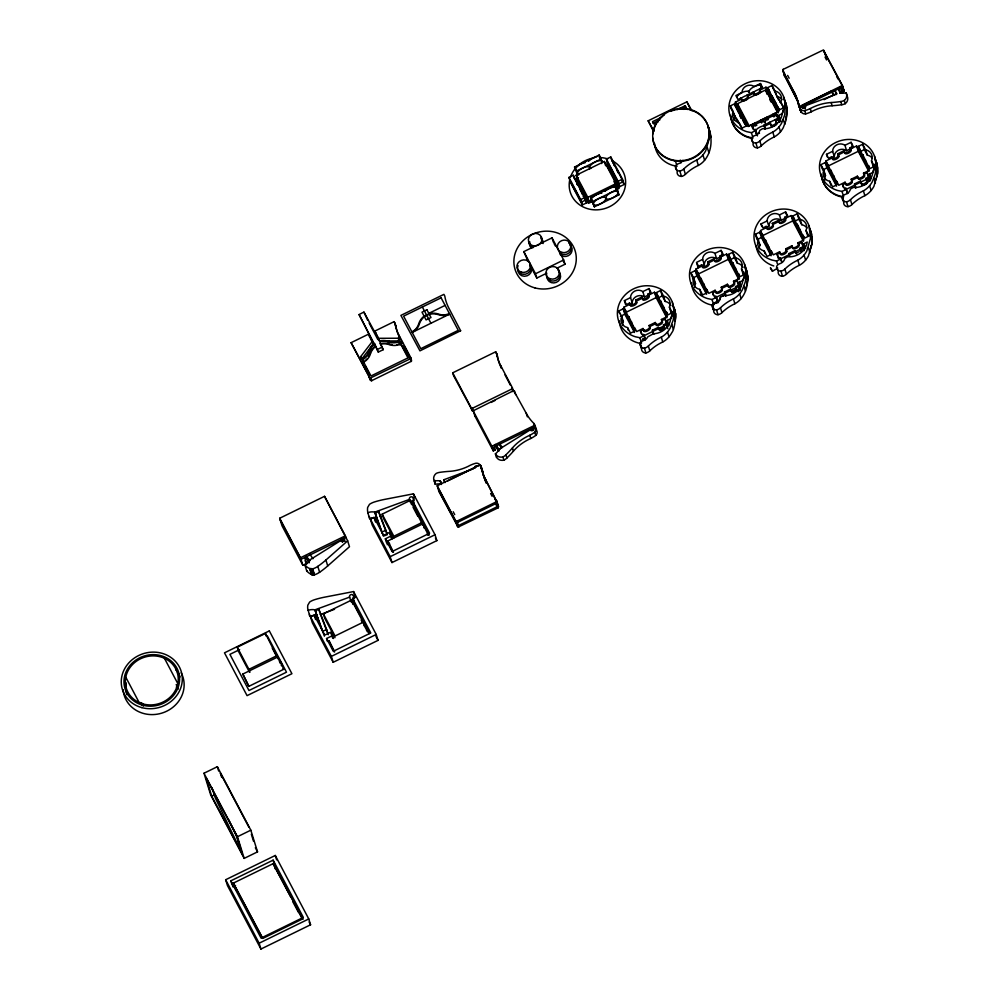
<?xml version="1.0" encoding="UTF-8"?>
<svg xmlns="http://www.w3.org/2000/svg" width="999" height="999" viewBox="0 0 999 999"><rect width="100%" height="100%" fill="white"/><g stroke="black" fill="none" stroke-linecap="round" stroke-linejoin="round"><path stroke-width="1.5" d="M674.025 310.489L673.251 319.93L670.304 327.872A27.997 25.537 -17.2 0 1 667.519 331.98A20.517 18.719 -17.2 0 1 661.85 336.838L658.578 338.499A43.194 39.398 -17.2 0 0 648.863 345.517L648.339 346.029A7.405 6.756 -17.2 0 1 644.417 348.114A4.433 4.046 -17.2 0 1 640.034 344.243L640.222 343.156A4.795 4.371 -17.2 0 1 643.244 340.671A7.18 6.543 -17.2 0 0 647.839 336.8L653.358 333.791A17.395 15.872 -17.2 0 0 670.666 318.993L674.025 310.489L672.402 302.422A28.434 25.937 -17.2 0 0 626.173 293.881A28.434 25.937 -17.2 0 0 635.327 336.75L639.909 337.737L666.608 324.675L667.32 320.417L670.591 318.718L673.938 310.214M746.141 272.265L745.366 281.706L742.419 289.648A27.997 25.537 -17.2 0 1 739.635 293.756A20.517 18.719 -17.2 0 1 733.965 298.614L730.706 300.274A43.194 39.398 -17.2 0 0 720.991 307.292L720.454 307.804A7.405 6.756 -17.2 0 1 716.533 309.89A4.433 4.046 -17.2 0 1 712.162 306.019L712.349 304.932A4.795 4.371 -17.2 0 1 715.359 302.447A7.18 6.543 -17.2 0 0 720.441 297.178L723.201 295.517A17.395 15.872 -17.2 0 0 742.794 280.769L746.141 272.265L744.517 264.198A28.434 25.937 -17.2 0 0 698.289 255.657A28.434 25.937 -17.2 0 0 707.442 298.526L712.037 299.513L716.433 297.352L715.858 296.253L714.685 296.828L712.599 292.882L715.671 291.383L715.084 290.272L708.815 293.344L706.755 289.435L705.519 290.035L705.843 291.633L699.675 278.933L700.898 278.334L707.217 291.196L706.755 289.435M713.586 308.167L713.024 309.041L712.824 305.682M640.222 343.156L641.533 349.063A4.433 4.046 -17.2 0 0 645.903 352.934A7.405 6.756 -17.2 0 0 649.825 350.849L650.361 350.324A43.194 39.398 -17.2 0 1 660.077 343.319L663.336 341.658A20.517 18.719 -17.2 0 0 669.005 336.8A27.997 25.537 -17.2 0 0 671.803 332.692C676.648 326.648 675.274 303.833 675.436 317.42A28.434 25.937 -17.2 0 1 674.999 320.704M682.904 160.389A7.18 6.543 -17.2 0 1 678.658 163.611A4.795 4.371 -17.2 0 0 675.649 166.096L675.461 167.17A4.433 4.046 -17.2 0 0 679.832 171.054L681.493 176.398A7.405 6.756 -17.2 0 0 685.414 174.313L685.938 173.801A43.194 39.398 -17.2 0 1 695.654 166.783L698.925 165.122A20.517 18.719 -17.2 0 0 704.595 160.277A27.997 25.537 -17.2 0 0 707.379 156.156C712.537 146.766 711.837 135.327 707.904 125.624L710.464 134.166M713.423 308.404L713.648 310.839A4.433 4.046 -17.2 0 0 718.019 314.71A7.405 6.756 -17.2 0 0 721.952 312.625L722.477 312.1A43.194 39.398 -17.2 0 1 732.192 305.095L735.451 303.434A20.517 18.719 -17.2 0 0 741.133 298.576A27.997 25.537 -17.2 0 0 743.918 294.468C749 285.165 748.451 273.813 744.517 264.198M753.096 143.381L753.021 144.006A4.433 4.046 -17.2 0 0 757.392 147.877A7.405 6.756 -17.2 0 0 761.325 145.792L761.85 145.28A43.194 39.398 -17.2 0 1 771.565 138.262L774.824 136.601A20.517 18.719 -17.2 0 0 780.506 131.756A27.997 25.537 -17.2 0 0 783.291 127.635L786.238 119.693L786.825 108.941M846.515 201.823A7.405 6.756 -17.2 0 0 850.436 199.738L850.973 199.213A43.194 39.398 -17.2 0 1 860.688 192.208L863.948 190.547A20.517 18.719 -17.2 0 0 869.617 185.689A27.997 25.537 -17.2 0 0 872.402 181.568L875.349 173.626L875.936 162.874L872.776 172.69A17.395 15.872 -17.2 0 1 853.183 187.45L850.424 189.098A7.18 6.543 -17.2 0 1 845.341 194.38A4.795 4.371 -17.2 0 0 842.332 196.865L842.145 197.939A4.433 4.046 -17.2 0 0 846.515 201.823L848.001 206.643A7.405 6.756 -17.2 0 0 851.935 204.558L852.459 204.033A43.194 39.398 -17.2 0 1 862.174 197.015L865.434 195.367A20.517 18.719 -17.2 0 0 871.116 190.509A27.997 25.537 -17.2 0 0 873.9 186.388L877.572 173.739L876.16 161.488A28.434 25.937 -17.2 0 0 874.837 158.504M376.061 521.953L376.598 518.006L374.775 512.125A11.563 10.539 -17.2 0 0 367.807 512.674L367.532 510.614A18.756 17.108 -17.2 0 1 367.644 507.467L369.505 504.32A17.52 15.984 -17.2 0 1 374.388 501.985L375.062 501.773A83.754 76.399 -17.2 0 1 384.503 499.425L413.436 493.843L435.015 534.74L436.838 540.634L391.995 562.562L372.215 525.062L370.392 519.18L374.063 517.382L383.566 535.377L389.598 532.43L392.307 538.786M677.297 171.441L677.11 172.527A4.433 4.046 -17.2 0 0 681.493 176.398M778.333 271.291L778.146 272.365A4.433 4.046 -17.2 0 0 782.517 276.248A7.405 6.756 -17.2 0 0 786.438 274.163L786.975 273.639A43.194 39.398 -17.2 0 1 796.69 266.621L799.949 264.96A20.517 18.719 -17.2 0 0 805.619 260.115A27.997 25.537 -17.2 0 0 808.416 255.994L812.087 243.344L810.664 231.094L812.05 240.734A28.434 25.937 -17.2 0 1 811.812 242.919M757.392 147.877L755.906 143.069A4.433 4.046 -17.2 0 1 751.535 139.186L751.723 138.099A4.795 4.371 -17.2 0 1 754.732 135.627A7.18 6.543 -17.2 0 0 759.814 130.345L762.574 128.684A17.395 15.872 -17.2 0 0 782.167 113.936L785.251 103.859L783.89 97.378A28.434 25.937 -17.2 0 0 737.662 88.824A28.434 25.937 -17.2 0 0 746.815 131.693L751.41 132.68L755.806 130.519L755.232 129.42L754.058 129.995L751.972 126.049L755.044 124.55L754.457 123.439L748.189 126.511L746.128 122.602L744.892 123.202L746.365 125.974L741.995 128.109L739.073 122.565A9.053 8.254 -17.2 0 1 733.216 111.463L730.281 105.919L734.652 103.784L738.448 112.138M782.167 113.936L785.326 104.121L784.739 114.873L781.792 122.815A27.997 25.537 -17.2 0 1 779.008 126.935A20.517 18.719 -17.2 0 1 773.338 131.781L770.079 133.441A43.194 39.398 -17.2 0 0 760.364 140.459L759.827 140.971A7.405 6.756 -17.2 0 1 755.906 143.069M872.776 172.69L875.861 162.612L874.5 156.131A28.434 25.937 -17.2 0 0 828.271 147.577A28.434 25.937 -17.2 0 0 837.424 190.447L842.02 191.433L866.096 179.483M679.832 171.054A7.405 6.756 -17.2 0 0 683.753 168.968L684.29 168.444A43.194 39.398 -17.2 0 1 694.005 161.426L697.265 159.765A20.517 18.719 -17.2 0 0 702.934 154.92A27.997 25.537 -17.2 0 0 705.719 150.799L709.39 138.149L708.803 128.809M805.594 248.539L803.933 243.731L807.204 242.033A17.395 15.872 -17.2 0 1 787.612 256.78L784.852 258.441A7.18 6.543 -17.2 0 1 779.782 263.711A4.795 4.371 -17.2 0 0 776.76 266.196L776.573 267.282A4.433 4.046 -17.2 0 0 780.943 271.154A7.405 6.756 -17.2 0 0 784.864 269.068L785.401 268.556A43.194 39.398 -17.2 0 1 795.117 261.538L798.376 259.877A20.517 18.719 -17.2 0 0 804.045 255.032A27.997 25.537 -17.2 0 0 806.842 250.911L810.514 238.249L809.015 225.737A28.434 25.937 -17.2 0 0 762.786 217.183A28.434 25.937 -17.2 0 0 771.94 260.052L776.523 261.039L780.931 258.891L780.344 257.779L779.17 258.354L777.097 254.42L780.169 252.909L779.582 251.81L773.313 254.882L771.24 250.961L770.017 251.561L770.341 253.172L764.16 240.472L765.396 239.872L771.328 252.21M746.628 278.846L747.452 275.774L747.552 279.196A28.434 25.937 -17.2 0 1 747.115 282.48M778.92 122.303L778.096 119.63L778.808 115.36L782.08 113.674M739.972 290.472L738.723 286.451L739.435 282.193L742.707 280.494L746.053 271.99M804.045 250.662L803.221 247.989L803.933 243.731M869.53 181.056L868.705 178.384L869.417 174.126L872.689 172.427M876.473 170.242L877.434 167.695M876.56 170.504L877.522 167.969L875.861 162.612M720.192 299.3L720.441 297.178M784.677 75.524L796.315 98.664A47.378 43.207 -17.2 0 1 799.712 107.592M719.842 300.025L718.393 301.91A5.719 5.519 -53.9 0 1 717.781 302.41M242.832 674.063L248.826 686.35L283.741 669.28L281.056 662.674L277.759 656.992L242.832 674.063L248.863 686.301M579.907 188.536L584.665 197.178M277.722 657.042L277.897 657.779M392.894 552.147L387.762 540.983L422.689 523.913L428.384 534.989M738.261 291.683L739.797 290.035M713.174 305.057L713.598 304.508A4.433 4.408 50 0 1 714.685 303.708M372.415 341.308L373.251 343.981L361.576 359.253L360.739 356.581L372.415 341.308L368.619 334.116L351.099 342.682L371.241 380.869L411.488 361.188L410.739 357.567L399.038 335.364A47.378 43.207 -17.2 0 1 394.992 323.314L394.106 321.653L374.75 331.119L378.209 338.773M533.204 427.21A2.048 1.873 -17.2 0 1 533.491 427.609L533.553 427.797A2.048 1.873 -17.2 0 1 532.929 430.407A2.048 1.873 -17.2 0 1 530.132 429.92L498.988 449.388A11.563 10.539 -17.2 0 1 495.392 453.821A6.718 6.131 -17.2 0 0 502.922 456.93A10.852 9.903 -17.2 0 0 505.906 454.832A114.286 104.246 -17.2 0 0 512.425 447.952L513.361 446.878A46.366 42.283 -17.2 0 1 529.795 435.277A31.868 29.071 -17.2 0 0 534.777 432.192A4.271 3.896 -17.2 0 0 535.764 427.535L533.99 423.551A47.378 43.207 -17.2 0 1 526.261 413.299L513.711 390.609L473.289 410.751L474.837 415.946L493.306 450.949L495.154 450.049L494.155 446.84L535.327 426.71M495.392 453.821L496.378 457.03A6.718 6.131 -17.2 0 0 503.908 460.139A10.852 9.903 -17.2 0 0 506.893 458.042A114.286 104.246 -17.2 0 0 513.424 451.161L514.36 450.087A46.366 42.283 -17.2 0 1 530.794 438.486A31.868 29.071 -17.2 0 0 535.764 435.402A4.271 3.896 -17.2 0 0 536.763 430.756L536.101 428.608M475.099 414.81L474.837 415.946M797.714 226.061L797.252 224.288L796.028 224.887L796.54 226.611L796.103 226.136L791.108 215.559L785.189 218.456L785.639 219.917A3.434 1.386 -27.8 0 1 782.979 222.765A3.434 1.386 -27.8 0 1 779.495 222.927L778.458 220.354L772.314 223.364L773.351 225.936A3.434 1.386 -27.8 0 1 770.691 228.783A3.434 1.386 -27.8 0 1 767.207 228.933L766.158 226.361L763.086 227.872L761.013 223.926L767.157 220.916A7.567 6.893 -17.2 0 1 771.44 214.373A7.567 6.893 -17.2 0 1 779.445 214.91L785.601 211.9L787.674 215.846L784.602 217.345L785.639 219.917M771.715 252.735L771.24 250.961M645.217 338.536L642.419 339.435L644.979 337.724L643.731 334.478L642.557 335.052L640.484 331.106L643.556 329.608L642.969 328.496L636.7 331.568L634.627 327.66L633.403 328.259L633.728 329.857L627.547 317.158L628.771 316.558L634.402 328.371M343.731 537.924A2.048 1.873 -17.2 0 1 344.018 538.324L344.118 538.498A2.048 1.873 -17.2 0 1 343.456 541.121A2.048 1.873 -17.2 0 1 340.659 540.634L309.515 560.102A11.563 10.539 -17.2 0 1 304.945 565.197L306.518 566.62A18.756 17.108 -17.2 0 0 309.215 568.394L312.949 568.806A17.52 15.984 -17.2 0 0 317.794 566.383L318.356 565.983A83.754 76.399 -17.2 0 0 325.911 560.027L347.652 540.821L324.525 496.328L279.683 518.256L282.005 525.749L302.834 565.247L306.506 563.448L304.683 557.554M304.945 565.197L306.768 571.091L308.341 572.514A18.756 17.108 -17.2 0 0 311.039 574.275L314.772 574.687A17.52 15.984 -17.2 0 0 319.618 572.265L320.179 571.878A83.754 76.399 -17.2 0 0 327.734 565.921L349.475 546.715L347.602 540.734M772.477 271.228L770.391 267.744L772.439 271.266L777.759 268.069M374.75 331.119L378.546 338.311L398.239 338.236L399.163 339.985A1.761 1.598 -17.2 0 1 398.738 341.196A13.024 11.876 -17.2 0 1 389.523 341.608L388.623 341.296A16.621 15.16 -17.2 0 0 379.558 340.921L363.948 312.113L362.4 312.812L359.091 314.573L374.001 343.631A16.621 15.16 -17.2 0 0 368.981 350.899L368.706 351.785A13.024 11.876 -17.2 0 1 362.924 358.703A1.761 1.598 -17.2 0 1 361.663 358.329L360.739 356.581M374.6 343.968L374.45 344.093A15.934 14.535 -17.2 0 0 369.618 351.061A13.711 12.5 -17.2 0 1 363.274 359.228L362.837 360.539L370.979 375.974L408.466 357.63L400.262 342.095L398.039 342.108A13.711 12.5 -17.2 0 1 388.374 341.895A15.934 14.535 -17.2 0 0 379.682 341.533L383.191 349.687L378.296 352.085L374.6 343.968L378.296 352.085M374.3 343.406L374.837 346.316A16.621 15.16 -17.2 0 0 373.364 347.702M375.424 346.653L375.274 346.765A15.934 14.535 -17.2 0 0 370.454 353.733A13.711 12.5 -17.2 0 1 364.098 361.913L363.611 363.099M495.242 444.443L496.978 446.953A8.004 7.305 -17.2 0 1 498.863 448.988L499.063 449.662L502.197 447.215M840.084 93.382L844.242 91.346L842.419 85.452L823.363 49.987L783.041 69.443L784.602 76.473M784.665 73.851L784.19 75.125L795.891 97.328A47.378 43.207 -17.2 0 1 799.937 109.378L801.26 111.863A4.271 3.896 -17.2 0 0 805.731 113.849A31.868 29.071 -17.2 0 0 811.263 111.801A46.366 42.283 -17.2 0 1 830.681 105.857L832.142 105.757A114.286 104.246 -17.2 0 0 841.757 104.745A10.852 9.903 -17.2 0 0 845.279 103.659A6.718 6.131 -17.2 0 0 847.115 95.979L846.116 92.77A11.563 10.539 -17.2 0 1 840.284 92.944L839.847 92.395A8.004 7.305 -17.2 0 1 839.247 89.735L840.246 92.944A8.004 7.305 -17.2 0 0 840.259 93.332M351.099 342.682L370.154 378.146L410.264 358.841L410.739 357.567M511.875 388.973L512.35 387.699L500.636 365.497A47.378 43.207 -17.2 0 1 496.59 353.446L495.716 351.785L452.709 372.814L453.583 375.661L472.639 411.126L473.414 411.051L472.539 408.216L511.875 388.973L512.974 391.67M437.2 485.776L455.669 520.779L456.78 521.253L496.765 501.598L485.127 478.459A47.378 43.207 -17.2 0 1 481.081 466.396L480.207 464.735L437.2 485.776L439.023 491.658L458.066 527.135L498.401 507.679L496.84 500.649M653.533 131.468L648.151 120.792L686.875 101.848L691.97 110.852M662.062 116.995L652.547 121.641L653.883 124.001L657.954 122.003M676.997 109.69L685.139 105.707L686.475 108.054L683.766 109.39M653.046 123.239L659.839 119.917M681.568 109.291L685.639 107.305L685.139 105.707M577.597 175.037L574.55 167.058L599.138 155.032L601.997 161.476L599.138 155.032M577.872 175.012L576.635 170.991L601.223 158.966M759.34 93.469A3.434 1.386 -27.8 0 0 760.514 91.558L759.477 88.986L762.549 87.475L760.476 83.541L754.332 86.551A7.567 6.893 -17.2 0 0 746.315 86.014A7.567 6.893 -17.2 0 0 742.032 92.557L735.888 95.567L737.974 99.5L741.046 98.002L742.082 100.574A3.434 1.386 -27.8 0 0 744.755 100.762M568.955 177.41L573.314 175.275L585.027 197.465L586.688 202.822L582.317 204.957L570.604 182.755L568.955 177.41L580.656 199.6L582.317 204.957M606.405 159.091L610.764 156.955L622.477 179.146L624.138 184.503L619.767 186.638L608.054 164.448L606.405 159.091L618.106 181.281L619.767 186.638M591.833 200.337L589.148 201.648L577.484 179.533L576.148 175.25L604.333 161.463L616.008 183.579L617.332 187.862L613.898 181.356M745.566 100.412A3.434 1.386 -27.8 0 0 748.226 97.565L747.19 94.992L753.333 91.995L754.37 94.568A3.434 1.386 -27.8 0 0 757.055 94.743M578.458 177.66L575.674 179.021L588.511 203.359L592.682 201.311M737 107.53L735.351 102.173L741.62 99.113M748.226 97.565L747.776 96.104L753.92 93.094M760.514 91.558L760.064 90.085L765.983 87.2L770.978 97.765L771.365 98.289L770.903 96.528L772.127 95.929L779.37 110.165M768.606 90.422L767.731 87.6L772.102 85.464L775.024 91.021A9.053 8.254 -17.2 0 1 780.881 102.11L783.89 107.929M737.474 103.721L765.659 89.947L777.322 112.063L749.15 125.849L737.474 103.721L738.798 108.004L748.413 126.224M736.113 106.556L737.337 105.956L735.351 102.173M767.969 90.971L769.205 90.372L767.731 87.6M736.575 108.029L737.799 107.43L737.337 105.956M768.431 92.445L769.655 91.846L769.205 90.372M746.128 122.602L746.59 124.376L740.271 111.501L739.048 112.1L746.278 126.336M739.497 113.574L740.721 112.974L740.271 111.501M740.759 117.37C741.957 118.719 740.584 116.046 743.194 117.058M783.815 107.667L779.445 109.803L777.984 107.018L776.76 107.617L777.222 109.39L773.825 102.073L775.049 101.473L777.746 107.73M742.582 119.568L743.656 118.519M774.287 103.546L775.511 102.947M580.656 199.6L585.027 197.465M618.106 181.281L622.477 179.146M589.148 201.648L587.824 197.365L616.008 183.579M590.634 197.54L615.222 185.514L617.307 189.46L618.955 194.817L594.38 206.83L590.634 197.54L594.38 206.83M745.354 124.675L746.578 124.076M616.358 189.735L619.143 188.374L606.306 164.036M592.719 201.486L617.307 189.46M761.063 122.303A3.434 1.386 -27.8 0 0 761.063 121.903L760.614 120.442L766.757 117.432L767.794 120.005M773.363 116.296A3.434 1.386 -27.8 0 0 773.351 115.896L772.901 114.423L778.82 111.526L776.76 107.617M761.65 123.014L761.188 121.541L767.344 118.544M773.938 116.995L773.488 115.534L776.56 114.023L779.882 121.99M823.788 51.324L842.831 86.788L799.824 107.83L799.412 106.493L842.419 85.452M765.122 129.196L763.885 125.187L769.879 122.253L771.278 125.986A3.034 1.224 -27.8 0 0 774.387 125.936A3.034 1.224 -27.8 0 0 776.71 123.327L775.311 119.593L778.633 117.969M765.296 128.971L764.472 126.286L770.466 123.364M775.898 120.704L778.096 119.63M824.025 99.688L836.887 93.394M839.659 92.045L843.83 90.01L842.382 87.275M527.897 261.114L523.826 251.623L552.01 237.849L563.673 259.965L565.009 264.248L556.955 268.194M428.808 313.374L445.104 305.394M377.46 349.413L382.367 347.015M546.216 273.439L536.825 278.034L535.501 273.751L563.673 259.965M826.498 154.321L832.642 151.311A7.567 6.893 -17.2 0 1 836.925 144.768A7.567 6.893 -17.2 0 1 844.942 145.305L851.086 142.295L853.158 146.241L850.087 147.74L851.123 150.312A3.434 1.386 -27.8 0 1 848.476 153.159A3.434 1.386 -27.8 0 1 844.979 153.322L843.943 150.749L837.799 153.759L838.835 156.331A3.434 1.386 -27.8 0 1 836.175 159.178A3.434 1.386 -27.8 0 1 832.691 159.328L831.655 156.756L828.583 158.267L826.498 154.321L827.322 156.993M831.842 157.867L834.302 156.668A7.567 6.893 -17.2 0 1 838.586 150.125A7.567 6.893 -17.2 0 1 846.59 150.662L850.286 148.851M827.197 164.947L825.961 160.939L832.229 157.867L831.655 156.756M838.835 156.331L838.386 154.857L844.53 151.848L843.943 150.749M851.123 150.312L850.673 148.851L856.593 145.954L861.975 157.055L861.513 155.282L862.736 154.683L869.055 167.545L868.593 165.784L867.369 166.383L867.881 168.107L867.444 167.62L861.513 155.282M822.14 168.694L820.891 164.673L825.261 162.537L830.119 172.627L829.657 170.866L830.881 170.267L837.199 183.129L836.737 181.356L835.501 181.955L836.013 183.679L835.589 183.204L829.657 170.866M862.711 144.231L864.372 149.575L860.002 151.711L858.341 146.366L862.711 144.231L865.634 149.775A9.053 8.254 -17.2 0 1 871.49 160.876L874.5 166.683M826.722 165.31L827.946 164.71L825.961 160.939M858.578 149.738L859.814 149.138L858.341 146.366M856.593 145.954L858.241 151.311L827.609 166.296L830.469 171.703M827.184 166.783L828.408 166.184L827.946 164.71M859.04 151.199L860.264 150.599L859.814 149.138M822.552 170.03L826.922 167.894L825.261 162.537M830.107 172.328L831.33 171.728L830.881 170.267M861.962 156.756L863.186 156.156L862.736 154.683M832.579 176.411L833.803 175.812M864.435 160.827L865.658 160.227M833.029 177.884L834.265 177.285M864.897 162.3L866.121 161.701M835.963 183.429L837.187 182.829M867.819 167.844L869.043 167.245M874.425 166.421L870.054 168.556L868.593 165.784M867.369 166.383L869.43 170.292L863.511 173.189L864.547 175.762A3.434 1.386 -27.8 0 1 861.887 178.609A3.434 1.386 -27.8 0 1 858.403 178.759L857.367 176.186L851.223 179.196L852.259 181.768A3.434 1.386 -27.8 0 1 849.6 184.615A3.434 1.386 -27.8 0 1 846.116 184.778L845.067 182.205L838.798 185.277L836.737 181.356M843.406 187.487L842.582 184.815L845.654 183.304M851.797 180.307L857.954 177.298M864.098 174.288L867.169 172.79L870.491 180.744M847.664 193.294L845.841 188.174L844.667 188.749L842.582 184.815M855.743 187.962L854.495 183.941L860.489 181.006L861.887 184.74A3.034 1.224 -27.8 0 0 864.997 184.703A3.034 1.224 -27.8 0 0 867.319 182.08L865.921 178.359L869.242 176.723M765.122 228.084L768.818 226.273A7.567 6.893 -17.2 0 1 773.089 219.73A7.567 6.893 -17.2 0 1 781.106 220.267L786.026 217.857M766.158 226.361L766.745 227.472L760.464 230.544L765.471 241.109M773.351 225.936L772.889 224.463L779.045 221.453L778.458 220.354M702.659 259.39L696.515 262.4L698.601 266.333L701.673 264.835L702.709 267.407A3.434 1.386 -27.8 0 0 706.193 267.245A3.434 1.386 -27.8 0 0 708.853 264.398L707.816 261.825L713.96 258.816L714.997 261.388A3.434 1.386 -27.8 0 0 718.481 261.238A3.434 1.386 -27.8 0 0 721.141 258.391L720.104 255.819L723.176 254.308L721.103 250.374L714.959 253.371A7.567 6.893 -17.2 0 0 706.942 252.847A7.567 6.893 -17.2 0 0 702.659 259.39L704.32 264.747L701.86 265.946M866.508 179.458L868.705 178.384M757.067 239.635L755.406 234.278L759.777 232.143L764.635 242.233L764.16 240.472M794.105 219.98L792.856 215.959L797.227 213.836L800.149 219.38A9.053 8.254 -17.2 0 1 806.006 230.482L808.928 236.026L804.57 238.162L803.109 235.389L801.872 235.989L802.384 237.7L796.028 224.887M624.4 300.624L630.544 297.615A7.567 6.893 -17.2 0 1 634.827 291.071A7.567 6.893 -17.2 0 1 642.832 291.596L648.988 288.599L651.061 292.532L647.989 294.043L649.025 296.616A3.434 1.386 -27.8 0 1 646.365 299.463A3.434 1.386 -27.8 0 1 642.881 299.613L641.845 297.04L635.701 300.05L636.738 302.622A3.434 1.386 -27.8 0 1 634.078 305.469A3.434 1.386 -27.8 0 1 630.581 305.632L629.545 303.059L626.473 304.558L624.4 300.624L625.636 304.633M761.238 234.915L762.462 234.315M793.094 219.343L794.317 218.744L792.856 215.959M791.108 215.559L792.756 220.916L762.125 235.889L760.888 231.88M761.688 236.388L762.911 235.789M793.556 220.804L794.779 220.205L794.317 218.744M704.32 264.747A7.567 6.893 -17.2 0 1 708.603 258.192A7.567 6.893 -17.2 0 1 716.608 258.729L720.304 256.93M697.215 273.027L695.978 269.006L702.247 265.934M708.403 262.937L714.547 259.927M720.691 256.918L726.61 254.021L731.992 265.122L731.53 263.349L732.754 262.749L739.073 275.624L738.611 273.851L737.387 274.45L737.849 276.224L737.462 275.699L731.53 263.349M758.154 239.098L761.438 237.5L759.777 232.143M797.227 213.836L798.875 219.181L794.517 221.316L796.578 225.237M692.157 276.76L690.908 272.752L695.279 270.617L700.137 280.707L699.675 278.933M732.729 252.297L734.39 257.655L730.019 259.79L728.358 254.433L732.729 252.297L735.651 257.842A9.053 8.254 -17.2 0 1 741.508 268.943L744.442 274.488L740.072 276.623L738.611 273.851M629.745 304.171L632.205 302.972A7.567 6.893 -17.2 0 1 636.475 296.416A7.567 6.893 -17.2 0 1 644.492 296.953L649.412 294.555M625.099 311.251L623.851 307.23L630.132 304.158L629.545 303.059M636.738 302.622L636.276 301.161L642.432 298.152L641.845 297.04M649.025 296.616L648.576 295.142L654.482 292.245L659.877 303.346L659.415 301.573L660.639 300.974L666.57 313.324M619.63 313.649L618.793 310.976L623.164 308.841L628.021 318.931L627.547 317.158M657.492 296.678L656.243 292.657L660.614 290.522L663.536 296.066A9.053 8.254 -17.2 0 1 669.392 307.168L672.315 312.712L667.956 314.847L666.495 312.075L665.259 312.675L665.771 314.398L659.415 301.573M696.74 273.389L697.964 272.789L695.978 269.006M728.596 257.804L729.819 257.205L728.358 254.433M726.61 254.021L728.259 259.378L697.627 274.363L700.486 279.77M697.202 274.85L698.426 274.25L697.964 272.789M729.058 259.278L730.281 258.679L729.819 257.205M695.279 270.617L696.94 275.961L692.569 278.097L695.504 283.654A9.053 8.254 -17.2 0 0 694.73 287.163M624.625 311.613L625.849 311.014L623.851 307.23M656.48 296.029L657.704 295.429L656.243 292.657M625.511 312.587L656.143 297.602L654.482 292.245M625.074 313.074L626.298 312.475L625.849 311.014M656.942 297.502L658.166 296.903L657.704 295.429M620.454 316.321L624.812 314.185L623.164 308.841M660.614 290.522L662.262 295.879L657.904 298.014L659.278 300.624M767.095 246.016L768.318 245.417M798.95 230.432L800.174 229.832L797.252 224.288M700.124 280.407L701.348 279.807L700.898 278.334M731.98 264.822L733.204 264.223L732.754 262.749M767.544 247.49L768.768 246.89M799.4 231.905L800.636 231.306L800.174 229.832M659.864 303.047L661.088 302.447L660.639 300.974M702.597 284.49L703.82 283.891M734.452 268.906L735.676 268.306M703.046 285.951L704.283 285.352M734.914 270.367L736.138 269.767M802.334 237.45L803.558 236.85L803.109 235.389M630.481 322.714L631.705 322.115M662.337 307.13L663.561 306.531M630.931 324.176L632.155 323.576M662.787 308.591L664.01 307.992M779.582 251.81L780.619 254.383A3.434 1.386 -27.8 0 0 784.115 254.221A3.434 1.386 -27.8 0 0 786.775 251.373L785.726 248.801L791.882 245.791L792.919 248.364A3.434 1.386 -27.8 0 0 796.403 248.214A3.434 1.386 -27.8 0 0 799.063 245.367L798.026 242.794L803.945 239.897L801.872 235.989M786.775 251.373L786.313 249.912L792.457 246.903M798.613 243.893L801.685 242.395L804.595 249.013M705.981 291.496L707.205 290.896M789.834 256.231L789.01 253.546L794.942 250.649L795.966 253.197A2.872 1.161 -27.8 0 0 796.902 253.734M801.036 251.423A2.872 1.161 -27.8 0 0 801.098 250.687L800.074 248.139L803.758 246.328M715.084 290.272L716.133 292.844A3.434 1.386 -27.8 0 0 719.617 292.682A3.434 1.386 -27.8 0 0 722.277 289.847L721.241 287.262L727.384 284.265L728.421 286.838A3.434 1.386 -27.8 0 0 731.905 286.676A3.434 1.386 -27.8 0 0 734.565 283.828L733.528 281.256L739.447 278.359L737.387 274.45M780.119 259.103L789.685 254.42M793.78 252.422L803.333 247.752L801.685 242.395M795.516 251.748L789.585 254.658L789.01 253.546M801.098 250.687L800.649 249.25L803.221 247.989M722.277 289.847L721.815 288.374L727.971 285.364M734.115 282.367L737.187 280.856L740.509 288.811M491.046 402.422L495.117 400.437M642.969 328.496L644.005 331.069A3.434 1.386 -27.8 0 0 647.502 330.906A3.434 1.386 -27.8 0 0 650.162 328.072L649.113 325.487L655.269 322.49L656.306 325.062A3.434 1.386 -27.8 0 0 659.79 324.9A3.434 1.386 -27.8 0 0 662.449 322.053L661.413 319.48L667.332 316.583L665.259 312.675M650.162 328.072L649.7 326.598L655.844 323.589M662 320.592L665.072 319.081L667.969 325.699M725.749 296.029L724.512 292.02L730.444 289.111L731.48 291.671A2.872 1.161 -27.8 0 0 734.415 291.646A2.872 1.161 -27.8 0 0 736.6 289.161L735.576 286.601L739.26 284.802M715.621 297.565L725.187 292.894M730.644 290.222L736.113 287.55M725.923 295.804L725.099 293.119L731.031 290.222M736.151 287.712L738.723 286.451M653.633 334.253L652.397 330.244L658.329 327.335L659.352 329.895A2.872 1.161 -27.8 0 0 662.3 329.87A2.872 1.161 -27.8 0 0 664.485 327.385L663.448 324.825L667.145 323.027M716.333 302.173L717.507 301.598L715.858 296.253M493.306 450.949L491.858 446.241L534.865 425.212M447.689 480.956L475.861 467.17M415.134 497.065L413.274 497.977A2.048 1.873 -17.2 0 0 410.714 496.928A2.048 1.873 -17.2 0 0 409.465 499.388L374.775 512.125M393.806 537.949L383.504 518.431L382.18 514.148L410.364 500.362L422.914 525.337M302.834 565.247L300.512 557.742L345.354 535.814L324.525 496.328M386.725 543.219L385.364 538.798L391.396 535.839M422.04 522.489L393.856 536.276L382.18 514.148M387.187 544.68L389.598 543.506M391.995 562.562L390.172 556.68L435.015 534.74M249.563 672.327L238.586 651.51L237.25 647.227L265.434 633.441L277.997 658.416M239.635 649.6L229.907 654.357L248.988 690.521L286.488 672.19L267.407 636.013M316.745 615.746A11.563 10.539 -17.2 0 0 309.777 616.296L307.692 608.341A18.756 17.108 -17.2 0 1 307.804 605.194L309.653 602.047A17.52 15.984 -17.2 0 1 314.548 599.712L315.209 599.5A83.754 76.399 -17.2 0 1 324.663 597.152L353.584 591.57L376.223 634.465L378.047 640.359L333.191 662.287L312.362 622.802L310.539 616.907L314.21 615.109L324.762 635.102L330.794 632.155L333.516 638.511M335.002 637.674L324.712 618.144L323.389 613.861L351.561 600.087L363.236 622.202L364.56 626.485M249.812 672.202L248.926 669.342L277.11 655.569M327.472 641.458L326.561 638.511L332.605 635.564M363.236 622.202L335.052 635.988L323.389 613.861M333.191 662.287L331.368 656.393L376.223 634.465M203.983 773.238L217.332 766.708L250.824 830.181L257.53 851.86L244.181 858.391L210.689 794.929L203.983 773.238L237.462 836.712L244.181 858.391M212 787.811L215.422 798.213L242.282 853.92L211.713 796.203L214.51 794.842M237.462 836.712L250.824 830.181M225.649 879.744L275.274 855.469L308.766 918.943L310.564 924.774L260.939 949.05L227.46 885.576L225.649 879.744L259.141 943.218L260.939 949.05M230.844 880.831L273.127 860.151L303.334 917.419L261.064 938.098L230.844 880.831L231.793 883.878L274.063 863.198L273.127 860.151M232.829 886.837L235.552 885.501M259.141 943.218L308.766 918.943M242.145 853.983L236.214 835.002L206.006 777.734L211.713 796.203M444.555 481.88L443.881 479.732L473.451 468.743M383.141 515.746L380.319 516.795L378.496 510.901M382.105 531.855L385.951 530.419L378.746 511.7L375.025 512.924L375.462 513.486A8.004 7.305 -17.2 0 1 376.061 516.146L383.429 536.138L387.275 534.702L385.951 530.419M307.954 610.401A11.563 10.539 -17.2 0 1 314.922 609.852L349.625 597.115A2.048 1.873 -17.2 0 1 350.874 594.655A2.048 1.873 -17.2 0 1 353.459 595.691L353.546 595.879A2.048 1.873 -17.2 0 1 352.585 598.426L354.408 604.32L369.705 633.316M353.421 595.704L354.333 598.651M334.553 609.29L320.467 614.522L320.217 613.723L328.034 634.178M322.839 631.093L326.673 629.67L318.893 609.44L315.172 610.651L315.609 611.213A8.004 7.305 -17.2 0 1 316.208 613.873L324.413 636.176M407.942 357.742L401.086 344.767L398.863 344.78A13.711 12.5 -17.2 0 1 389.198 344.568A15.934 14.535 -17.2 0 0 380.507 344.205L383.191 349.687M472.539 408.216L471.178 407.829L452.709 372.814M380.02 343.681L380.394 343.594A16.621 15.16 -17.2 0 1 388.486 343.693M846.116 92.77A6.718 6.131 -17.2 0 1 844.28 100.449A10.852 9.903 -17.2 0 1 840.771 101.536A114.286 104.246 -17.2 0 1 831.143 102.547L829.694 102.647A46.366 42.283 -17.2 0 0 810.276 108.579A31.868 29.071 -17.2 0 1 804.744 110.627A4.271 3.896 -17.2 0 1 800.261 108.654L798.95 106.169A47.378 43.207 -17.2 0 0 794.904 94.118L783.191 71.916L783.253 69.306M753.059 138.037L748.476 137.05A28.434 25.937 -17.2 0 1 730.581 115.322M652.921 138.224A28.434 25.937 -17.2 0 0 670.829 159.94L675.411 160.939L676.66 164.947M677.072 166.284L672.477 165.297A28.434 25.937 -17.2 0 1 655.044 146.816M579.969 189.573L579.919 188.686M387.762 540.983L393.469 552.06M283.741 669.28L283.142 668.543M440.172 480.956L440.609 481.518A8.004 7.305 -17.2 0 1 441.196 484.178L440.172 480.956A11.563 10.539 -17.2 0 0 434.328 481.143A6.718 6.131 -17.2 0 1 436.163 473.451A10.852 9.903 -17.2 0 1 439.685 472.365A114.286 104.246 -17.2 0 1 449.3 471.353L450.761 471.266A46.366 42.283 -17.2 0 0 470.179 465.322A31.868 29.071 -17.2 0 1 475.699 463.274A4.271 3.896 -17.2 0 1 480.182 465.247L481.493 467.732A47.378 43.207 -17.2 0 0 485.551 479.795L497.177 502.934L457.192 522.589L456.081 522.127L437.612 487.112M376.348 517.207L376.785 517.769A8.004 7.305 -17.2 0 1 377.073 518.493M316.508 614.934L316.945 615.496A8.004 7.305 -17.2 0 1 317.22 616.233M765.709 241.471L765.396 239.872M666.808 313.686L666.495 312.075M499.637 443.643L502.285 447.49M498.788 444.031L500.549 446.59M495.292 446.128L497.889 449.9A8.004 7.305 -17.2 0 1 499.075 450.974M309.44 553.596L312.987 558.728L312.737 557.929M305.919 555.656L307.68 558.204A8.004 7.305 -17.2 0 1 309.553 560.239L309.765 560.901L309.515 560.102M305.494 557.38L309.003 562.487A8.004 7.305 -17.2 0 1 309.315 562.737M778.433 99.376L777.672 98.164M774.962 101.511L774.387 101.236M616.895 170.567L617.469 170.841M622.777 181.718L623.351 181.993M628.858 317.807L629.245 318.331L628.771 316.558M803.121 249.563L803.671 250.449M622.527 181.319L621.915 180.27M584.79 199.151L585.913 200.312M427.809 535.064L427.21 534.028M334.091 651.86L328.958 640.709L334.665 651.785M797.327 225.537L794.779 220.205M648.151 120.792L653.97 131.069M825.062 57.105L826.56 59.965M787.637 75.4L789.148 78.259M777.359 97.602L776.66 96.316A9.053 8.254 -17.2 0 1 781.792 99.538M490.621 493.469L492.132 496.328M453.209 511.763L454.72 514.622M771.902 96.628L769.655 91.846M628.546 317.27L626.298 312.475M779.195 100.362L772.864 87.949M734.103 120.33A9.053 8.254 -17.2 0 1 734.877 116.821L733.703 114.535L737 120.23L731.043 108.391M290.721 896.99L274.675 866.795L275.424 869.093M298.963 912.487L302.285 918.73M262.462 938.198L234.852 886.275L235.976 889.722L234.827 887.549L233.366 883.066L262.787 938.411L302.61 918.943L273.189 863.586L273.976 866.008M825.361 54.995L827.484 59.028M836.613 76.336L838.061 79.071M842.819 88.649L844.242 91.346M839.947 87.05L841.982 90.909L840.996 87.687M864.372 149.575L867.294 155.132A9.053 8.254 -17.2 0 1 872.402 158.292M831.368 91.184L833.428 95.092L832.105 90.809L803.92 104.595L805.244 108.879L803.184 104.97M860.688 153.022L862.075 155.632M858.241 151.311L868.943 171.591M850.087 147.74L850.673 148.851M863.511 173.189L864.547 175.762M865.921 178.359L867.319 182.08M860.489 181.006L861.887 184.74M857.367 176.186L858.403 178.759M854.495 183.941L855.906 187.725M837.799 153.759L838.386 154.857M851.223 179.196L852.259 181.768M846.116 184.778L845.067 182.205M782.779 70.579L794.492 92.77A47.378 43.207 -17.2 0 1 798.538 104.833L801.235 112.375L800.823 111.039M798.538 104.833L799.412 106.493M833.316 177.11L836.175 182.517M835.501 181.955L836.975 184.74L832.604 186.875L829.682 181.319A9.053 8.254 -17.2 0 1 823.825 170.23L820.891 164.673M826.922 167.894L836.563 186.176M823.725 172.253L825.486 175.574A9.053 8.254 -17.2 0 0 824.824 180.27M769.392 92.957L771.453 96.878M774.899 103.397L776.285 106.006M770.903 96.528L773.825 102.073M778.333 112.825L767.632 92.545L765.983 87.2M769.73 99.438L771.103 102.035M759.477 88.986L760.064 90.085M772.901 114.423L773.488 115.534M775.311 119.593L776.71 123.327M769.879 122.253L771.278 125.986M753.333 91.995L754.37 94.568M763.885 125.187L764.472 126.286M747.19 94.992L747.776 96.104M760.614 120.442L761.188 121.541M741.046 98.002L742.082 100.574M798.875 219.181L801.81 224.738A9.053 8.254 -17.2 0 1 806.917 227.897M737.724 108.879L739.859 112.937M742.707 118.344L745.566 123.751M739.747 115.659L741.133 118.269M800.711 233.067L802.097 235.677M792.756 220.916L803.458 241.196M784.602 217.345L785.189 218.456M798.026 242.794L799.063 245.367M800.074 248.139L800.649 249.25M794.942 250.649L795.966 253.197M791.882 245.791L792.919 248.364M772.314 223.364L772.889 224.463M785.726 248.801L786.313 249.912M762.836 237.25L764.272 239.947M770.017 251.561L771.478 254.345L767.12 256.468L764.185 250.924A9.053 8.254 -17.2 0 1 758.341 239.822L755.406 234.278M761.438 237.5L771.078 255.781M690.821 109.815L686.875 101.848M758.828 242.957L759.989 245.18A9.053 8.254 -17.2 0 0 759.228 248.701M734.39 257.655L737.312 263.199A9.053 8.254 -17.2 0 1 743.056 267.37M735.526 270.23L737.599 274.151M728.259 259.378L738.96 279.658M720.104 255.819L721.141 258.391M733.528 281.256L734.565 283.828M735.576 286.601L736.6 289.161M730.444 289.111L731.48 291.671M713.96 258.816L714.997 261.388M727.384 284.265L728.421 286.838M724.512 292.02L725.099 293.119M721.241 287.262L721.815 288.374M707.816 261.825L708.853 264.398M701.673 264.835L702.709 267.407M717.507 301.598L718.094 302.709L716.433 297.352M704.045 286.526L706.193 290.584M705.519 290.035L706.992 292.807L702.622 294.942L699.7 289.398A9.053 8.254 -17.2 0 1 693.843 278.296L690.908 272.752M696.94 275.961L706.58 294.243M622.065 180.582L624.138 184.503M615.996 188.024L618.081 191.97A6.831 2.76 -27.8 0 1 610.039 198.863A6.831 2.76 -27.8 0 1 607.941 194.568A6.831 2.76 -27.8 0 1 618.081 191.983M616.883 190.871L618.955 194.817M662.262 295.879L665.197 301.423A9.053 8.254 -17.2 0 1 670.941 305.594M656.143 297.602L666.845 317.882M647.989 294.043L648.576 295.142M661.413 319.48L662.449 322.053M663.448 324.825L664.485 327.385M574.55 167.058L576.635 170.991M658.329 327.335L659.352 329.895M655.269 322.49L656.306 325.062M576.148 175.25L587.824 197.365M584.615 198.901L586.688 202.822M652.397 330.244L653.808 334.028M635.701 300.05L636.276 301.161M649.113 325.487L649.7 326.598M631.93 324.75L634.078 328.808M633.403 328.259L634.865 331.031L630.506 333.167L627.572 327.622A9.053 8.254 -17.2 0 1 621.728 316.521L618.793 310.976M624.812 314.185L634.465 332.467M621.628 318.544L623.376 321.878A9.053 8.254 -17.2 0 0 622.614 325.387M554.02 243.431L555.394 246.029M562.949 260.352L565.009 264.248M523.826 251.623L535.501 273.751M529.957 265.022L536.825 278.034M500.636 365.497L501.523 368.331A47.378 43.207 -17.2 0 1 497.477 356.281L495.716 351.785M504.97 374.862L510.477 385.314M511.85 387.924L513.324 391.009M422.352 306.993L430.931 323.251M493.793 447.49L495.154 450.049M473.389 411.238L491.858 446.241M484.79 479.483A47.378 43.207 -17.2 0 1 482.904 472.29L481.618 469.293M494.805 498.676L498.251 505.207L497.989 506.331L457.917 525.824L438.611 490.322M495.904 501.311L498.663 506.543M402.622 343.269L399.862 338.049A47.378 43.207 -17.2 0 1 395.816 325.986L394.106 321.653M403.996 345.879L411.576 360.239M367.682 320.292L363.948 312.113M369.143 323.052L377.847 339.56M375.124 346.079L359.091 314.573M370.329 338.449L373.251 343.981M365.022 365.784L369.767 374.787M435.402 537.912L436.838 540.634M414.185 500.924L413.399 498.139A2.048 1.873 -17.2 0 1 412.437 500.699L429.595 533.229L392.095 551.56L385.364 538.798M412.437 500.699L414.26 506.593L429.27 535.052M413.062 507.255L417.869 516.358M370.392 519.18L390.172 556.68M340.946 539.31L342.395 542.07M375.924 636.338L378.047 640.359M352.585 598.426L370.791 632.941L333.304 651.286L326.561 638.511M361.126 619.979L362.5 622.589M305.107 560.776L306.506 563.448M279.683 518.256L300.512 557.742M280.182 519.867L301.011 559.353L345.854 537.425L345.354 535.814M310.539 616.907L331.368 656.393M272.252 648.139L277.06 657.242M237.25 647.227L248.926 669.342M309.116 922.015L310.564 924.774M274.6 864.535L275.075 865.296M275.1 866.158L302.997 919.205M164.435 658.279L177.81 683.641M248.851 827.122L220.342 773.076L221.666 777.334M255.344 847.726L257.53 851.86M125.774 677.185L139.148 702.547M232.755 885.876L232.155 884.652M281.206 665.097L281.581 665.809M142.195 705.519L140.684 702.522M743.905 122.477L744.305 123.239M583.016 195.841L583.404 196.591M366.958 630.993L367.332 631.743M176.361 686.987L176.736 687.724M576.76 183.916L577.135 184.69M176.211 684.552L178.309 688.998M770.778 95.454L771.153 96.229M613.823 164.835L614.198 165.609M366.196 629.457L366.571 630.232M280.07 662.812L280.444 663.586M228.721 819.767L236.751 836.588M776.673 106.606L774.824 102.497M581.905 193.531L582.267 194.305M142.045 703.159L143.381 706.081M743.518 121.666L742.831 120.167M770.416 94.68L769.742 93.219M279.358 661.301L279.708 662.05M274.063 863.198L274.675 864.535M738.498 123.401L736.9 119.093L741.92 128.471M612.787 162.6L613.111 163.312M423.963 527.497L424.288 528.221M365.159 627.222L365.484 627.934M783.728 108.029L778.745 99.101M779.695 101.561L779.994 102.235M580.918 191.383L581.218 192.07M618.369 173.077L617.869 171.878M584.964 197.852L585.801 199.975L581.443 202.11L575.611 191.071M369.168 633.641L363.886 623.626L364.585 625.911M278.733 659.889L278.234 658.703M645.229 338.524L644.954 337.749M612.225 161.289L611.8 160.215M838.611 88.699L840.246 92.944M834.902 89.848L836.563 94.168L805.594 105.682A2.048 1.873 -17.2 0 1 804.345 108.142A2.048 1.873 -17.2 0 1 801.747 107.118L801.66 106.93A2.048 1.873 -17.2 0 1 801.498 106.468M834.789 90.185L836.45 94.505M579.77 188.399L574.1 177.785M580.419 190.185L579.919 188.823M443.881 479.732L444.992 482.617M380.07 515.984L386.713 533.266M375.137 513.024L382.33 533.279M314.922 609.852L322.34 630.644M298.501 912.437L292.732 901.597M860.264 150.599L863.186 156.156M828.408 166.184L831.33 171.728M800.636 231.306L803.558 236.85M737.799 107.43L740.721 112.974M730.281 258.679L733.204 264.223M698.426 274.25L701.348 279.807M658.166 296.903L661.088 302.447M774.325 101.124L768.493 90.085M741.558 118.169L735.414 106.256M617.682 171.378L611.488 159.216M607.28 161.938L613.111 172.977M569.83 180.245L575.661 191.284M874.5 156.131L877.06 164.66L877.534 171.129A28.434 25.937 -17.2 0 1 876.573 176.561M871.49 160.876L873.151 166.221A9.053 8.254 -17.2 0 0 873.588 165.085M865.634 149.775L867.294 155.132M873.95 178.234L875.449 183.054M869.842 174.925L871.078 178.946M869.417 174.126L870.653 178.134M867.169 172.79L868.83 178.147M844.28 100.449L845.279 103.659M869.617 185.689L871.116 190.509M840.771 101.536L841.757 104.745M824.799 52.61L825.461 54.758M823.95 50.45L825.024 53.921M851.086 142.295L852.746 147.652M863.398 190.846L864.884 195.667M844.942 145.305L846.59 150.662M831.143 102.547L832.142 105.757M844.53 151.848L844.979 153.322M850.436 199.738L851.935 204.558M845.841 188.174L847.489 193.531M832.642 151.311L834.302 156.668M832.229 157.867L832.691 159.328M842.02 191.433L843.668 196.791L839.085 195.804A28.434 25.937 -17.2 0 1 821.19 174.088M842.332 196.865L843.818 201.686M842.219 197.327L843.705 202.148M810.276 108.579L811.263 111.801M829.682 181.319L830.918 185.339M823.825 170.23L825.486 175.574M802.959 105.444L803.621 107.58A2.048 1.873 -17.2 0 0 802.821 108.254M804.744 110.627L805.731 113.849M800.261 108.654L801.26 111.863M794.492 92.77L796.315 98.664M783.89 97.378L786.45 105.857L786.925 112.375M784.789 100.549L786.9 109.203L785.251 103.859M775.024 91.021L776.273 95.03M783.341 119.48L784.839 124.301M772.102 85.464L772.964 88.287M778.808 115.36L780.881 121.516M776.56 114.023L777.796 118.044M779.008 126.935L780.506 131.756M809.015 225.737L811.575 234.266M765.659 89.947L766.982 94.231M760.476 83.541L761.713 87.55M806.006 230.482L807.667 235.826M800.149 219.38L801.81 224.738M772.789 132.093L774.275 136.913M808.378 247.577L809.952 252.66M766.757 117.432L767.207 118.893A3.434 1.386 -27.8 0 0 767.831 119.368M804.045 255.032L805.619 260.115M785.601 211.9L787.249 217.258M797.826 260.19L799.4 265.272M755.044 124.55L755.506 126.011M754.457 123.439L754.919 124.912A3.434 1.386 -27.8 0 0 755.531 125.387M759.827 140.971L761.325 145.792M755.806 130.519L757.467 135.876M755.232 129.42L756.88 134.778M751.972 126.049L752.796 128.734M779.445 214.91L781.106 220.267M779.045 221.453L779.495 222.927M751.41 132.68L752.647 136.701M751.985 139.773L752.722 142.183M741.97 117.657L742.419 119.118M734.652 103.784L735.476 106.456M780.169 252.909L780.619 254.383M784.864 269.068L786.438 274.163M780.931 258.891L781.767 261.563M780.344 257.779L781.593 261.8M733.628 112.8L734.877 116.821M767.157 220.916L768.818 226.273M777.097 254.42L778.333 258.429M730.281 105.919L731.118 108.591M780.943 271.154L782.517 276.248M766.745 227.472L767.207 228.933M776.523 261.039L777.359 263.724M777.035 267.932L777.821 270.479M761.013 223.926L761.837 226.598M764.185 250.924L765.022 253.609M758.341 239.822L759.989 245.18M709.253 132.105L710.913 137.462L709.552 130.981A28.434 25.937 -17.2 0 0 708.241 127.997M745.416 267.382L747.527 275.924M707.267 147.465L708.928 152.822M741.508 268.943L743.169 274.3A9.053 8.254 -17.2 0 0 743.855 271.978M735.651 257.842L737.312 263.199M743.968 286.313L745.466 291.134M702.934 154.92L704.595 160.277M739.859 282.992L741.096 287.013M739.435 282.193L740.671 286.214M737.187 280.856L738.848 286.214M739.635 293.756L741.133 298.576M696.715 160.077L698.363 165.434M721.103 250.374L722.764 255.719M733.416 298.926L734.902 303.746M714.959 253.371L716.608 258.729M723.201 295.517L723.413 296.191M683.753 168.968L685.414 174.313M680.232 160.115L681.068 162.8M715.671 291.383L716.133 292.844M720.454 307.804L721.952 312.625M675.536 166.558L676.773 170.567M712.599 292.882L713.423 295.554M715.359 302.447L715.646 303.346M716.533 309.89L718.019 314.71M712.037 299.513L713.686 304.87M712.349 304.932L712.687 306.019M712.237 305.394L712.612 306.643M713.261 308.716L713.723 310.214M696.927 263.736L698.176 267.744M699.7 289.398L701.348 294.742M693.843 278.296L695.504 283.654M672.402 302.422L675.411 314.148L674.05 307.779L674.962 310.964M669.392 307.168L671.053 312.525A9.053 8.254 -17.2 0 0 671.478 311.376M663.536 296.066L665.197 301.423M671.852 324.538L673.338 329.358M667.32 320.417L668.968 325.774M665.072 319.081L666.72 324.438M666.608 324.675L667.844 328.696M667.519 331.98L669.005 336.8M610.764 156.955L611.6 159.628M648.988 288.599L650.224 292.607M661.288 337.15L662.787 341.97M604.333 161.463L605.656 165.747M642.832 291.596L644.492 296.953M642.432 298.152L642.881 299.613M643.556 329.608L644.005 331.069M648.339 346.029L649.825 350.849M643.731 334.478L645.391 339.822M630.544 297.615L632.205 302.972M640.484 331.106L641.308 333.778M644.417 348.114L645.903 352.934M630.132 304.158L630.581 305.632M639.909 337.737L641.57 343.094M640.109 343.619L641.608 348.439M627.572 327.622L628.408 330.294M621.728 316.521L623.376 321.878M573.314 175.275L574.2 178.109M552.01 237.849L553.334 242.133M533.99 423.551L535.439 428.259A47.378 43.207 -17.2 0 1 534.677 427.497M534.777 432.192L535.764 435.402M531.106 427.922L531.768 430.057A2.048 1.873 -17.2 0 1 533.803 430.107M526.261 413.299L527.36 416.833M529.795 435.277L530.794 438.486M514.56 391.096L515.646 394.63M512.35 387.699L513.224 390.534M496.59 353.446L497.477 356.281M512.425 447.952L513.424 451.161M505.906 454.832L506.893 458.042M502.922 456.93L503.908 460.139M496.978 446.953L497.889 449.9M471.178 407.829L472.052 410.664M496.366 501.923L498.189 507.817M495.854 503.721L496.853 506.93M485.127 478.459L486.538 483.004A47.378 43.207 -17.2 0 1 486.051 482.055M481.081 466.396L482.904 472.29M480.207 464.735L480.619 466.083M480.182 465.247L480.844 467.395M410.264 358.841L411.089 361.513M457.03 521.166L458.853 527.06M399.038 335.364L399.862 338.049M394.992 323.314L395.816 325.986M400.324 342.195L401.161 344.88M455.669 520.779L457.492 526.673M398.239 338.236L399.063 340.909L379.37 340.984L378.546 338.311M398.976 341.77L399.8 344.443M440.372 481.156L441.458 484.478M434.328 481.143L435.314 484.353A11.563 10.539 -17.2 0 1 441.158 484.165M388.374 341.895L389.198 344.568M375.624 332.779L376.461 335.452M368.619 334.116L369.455 336.8M369.618 351.061L370.454 353.733M413.436 493.843L414.398 496.865M410.364 500.362L411.688 504.645M409.465 499.388L410.377 502.335M370.929 378.072L371.753 380.756M369.568 377.697L370.404 380.369M369.131 376.873L369.967 379.545M363.274 359.228L364.098 361.913M389.598 532.43L391.421 538.324M375.399 513.361L376.723 517.644M374.063 517.382L375.437 521.803M367.807 512.674L369.63 518.556A11.563 10.539 -17.2 0 1 376.598 518.006M344.118 538.498L345.005 541.458M341.758 539.035L342.669 541.982M353.584 591.57L355.457 597.539M351.561 600.087L352.897 604.37M349.625 597.115L350.986 601.535M325.911 560.027L327.734 565.921M317.794 566.383L319.618 572.265M312.675 568.881L314.498 574.775M312.4 568.955L314.223 574.837M312.125 568.993L313.948 574.887M311.85 569.03L313.674 574.924M311.563 569.043L313.386 574.937M311.288 569.03L313.112 574.924M331.256 633.616L332.617 638.036M307.68 558.204L309.003 562.487M311.014 569.018L312.837 574.9M310.739 568.968L312.562 574.862M310.464 568.906L312.287 574.8M310.202 568.831L312.025 574.725M309.952 568.743L311.775 574.625M309.702 568.631L311.526 574.525M326.673 629.67L328.246 634.752M318.644 608.628L319.78 612.287M315.384 610.851L316.87 615.372M314.21 615.109L315.584 619.53M265.434 633.441L266.321 636.301M275.274 855.469L276.636 859.852M274.425 863.973L275.212 866.533M251.323 834.153L253.521 841.258M217.332 766.708L218.681 771.041M236.9 836.513L242.282 853.92M876.16 161.488L877.06 164.66M786.45 105.906L785.551 102.722A28.434 25.937 -17.2 0 0 784.227 99.75M746.178 269.555L747.077 272.739M617.432 170.617L623.251 181.656L618.893 183.791L613.061 172.752M618.993 184.128L607.18 161.601M581.543 202.447L569.73 179.907M369.63 518.556L369.355 516.495M309.777 616.296L309.515 614.223M449.388 313.536A13.012 11.876 -17.2 0 1 439.323 314.323L438.411 314.011A16.621 15.16 -17.2 0 0 429.358 313.636L423.801 316.346A16.621 15.16 -17.2 0 0 418.768 323.614L418.494 324.5A13.012 11.876 -17.2 0 1 411.9 331.868M611.912 160.577A28.434 25.937 -17.2 0 1 623.164 193.144A28.434 25.937 -17.2 0 1 588.998 209.053A28.434 25.937 -17.2 0 1 569.655 180.257M570.516 177.035A28.434 25.937 -17.2 0 1 575.574 168.182M593.743 157.967A28.434 25.937 -17.2 0 0 576.336 167.32A6.831 2.76 -27.8 0 1 576.698 166.845M600.811 157.592A28.434 25.937 -17.2 0 1 607.679 158.866M672.901 305.332A28.434 25.937 -17.2 0 1 675.174 321.241M640.521 343.469A28.434 25.937 -17.2 0 1 619.255 320.916M648.438 295.504A3.434 1.386 -27.8 0 1 645.791 298.351A3.434 1.386 -27.8 0 1 642.295 298.514M636.151 301.523A3.434 1.386 -27.8 0 1 633.491 304.358A3.434 1.386 -27.8 0 1 630.007 304.52M661.862 320.954A3.434 1.386 -27.8 0 1 659.203 323.788A3.434 1.386 -27.8 0 1 655.719 323.951M649.575 326.96A3.434 1.386 -27.8 0 1 646.915 329.807A3.434 1.386 -27.8 0 1 643.431 329.97M663.898 326.273A2.872 1.161 -27.8 0 1 661.713 328.758A2.872 1.161 -27.8 0 1 658.778 328.783M785.052 218.818A3.434 1.386 -27.8 0 1 782.404 221.666A3.434 1.386 -27.8 0 1 778.908 221.815M772.764 224.825A3.434 1.386 -27.8 0 1 770.104 227.672A3.434 1.386 -27.8 0 1 766.62 227.834M798.476 244.256A3.434 1.386 -27.8 0 1 795.816 247.103A3.434 1.386 -27.8 0 1 792.332 247.265M786.188 250.262A3.434 1.386 -27.8 0 1 783.528 253.109A3.434 1.386 -27.8 0 1 780.044 253.271M811.375 245.092A28.434 25.937 -17.2 0 1 810.751 247.24M809.515 228.646A28.434 25.937 -17.2 0 1 811.787 244.543M811.538 245.629A28.434 25.937 -17.2 0 1 809.627 250.886M773.763 265.946A28.434 25.937 -17.2 0 1 755.968 245.317M736.026 288.049A2.872 1.161 -27.8 0 1 733.84 290.534A2.872 1.161 -27.8 0 1 730.893 290.559M745.017 267.108A28.434 25.937 -17.2 0 1 746.753 285.177M746.415 286.238A28.434 25.937 -17.2 0 1 745.604 288.336M712.637 305.244A28.434 25.937 -17.2 0 1 691.37 282.692M720.566 257.28A3.434 1.386 -27.8 0 1 717.906 260.127A3.434 1.386 -27.8 0 1 714.41 260.289M708.266 263.299A3.434 1.386 -27.8 0 1 705.606 266.134A3.434 1.386 -27.8 0 1 702.122 266.296M733.978 282.729A3.434 1.386 -27.8 0 1 731.33 285.564A3.434 1.386 -27.8 0 1 727.834 285.726M721.69 288.736A3.434 1.386 -27.8 0 1 719.03 291.583A3.434 1.386 -27.8 0 1 715.546 291.745M717.12 302.822A5.719 5.519 -53.9 0 1 716.395 303.134M800.511 249.588A2.872 1.161 -27.8 0 1 800.124 250.774M799.025 251.686A2.872 1.161 -27.8 0 1 797.614 252.372M796.927 252.56A2.872 1.161 -27.8 0 1 795.391 252.098M848.001 206.643A4.433 4.046 -17.2 0 1 843.631 202.76M850.549 149.213A3.434 1.386 -27.8 0 1 848.288 151.848A3.434 1.386 -27.8 0 1 844.605 152.51M838.248 155.22A3.434 1.386 -27.8 0 1 835.589 158.067A3.434 1.386 -27.8 0 1 832.105 158.229M863.96 174.65A3.434 1.386 -27.8 0 1 861.313 177.497A3.434 1.386 -27.8 0 1 857.816 177.66M851.672 180.669A3.434 1.386 -27.8 0 1 849.412 183.304A3.434 1.386 -27.8 0 1 845.741 183.966M874.999 159.041A28.434 25.937 -17.2 0 1 876.735 177.098M876.398 178.172A28.434 25.937 -17.2 0 1 875.586 180.257M842.619 197.178A28.434 25.937 -17.2 0 1 821.815 177.859M821.603 176.786A28.434 25.937 -17.2 0 1 821.353 174.625M866.732 180.981A3.034 1.224 -27.8 0 1 864.422 183.591A3.034 1.224 -27.8 0 1 861.3 183.629M799.962 108.629A47.378 43.207 -17.2 0 1 800.361 110.714M847.115 95.979A11.563 10.539 -17.2 0 1 846.54 96.129M778.908 119.942A6.831 2.76 -27.8 0 1 779.42 121.591M769.068 123.214A6.831 2.76 -27.8 0 1 776.935 119.618M765.197 122.84A6.831 2.76 -27.8 0 1 770.816 116.821A6.831 2.76 -27.8 0 1 777.434 117.233M740.097 99.276A6.831 2.76 -27.8 0 1 748.488 95.167M736.738 97.253A6.831 2.76 -27.8 0 1 743.156 92.045A6.831 2.76 -27.8 0 1 748.988 92.407M759.502 133.254A6.831 2.76 -27.8 0 1 755.793 133.516M755.082 131.231A6.831 2.76 -27.8 0 1 764.572 125.662M752.734 128.546A6.831 2.76 -27.8 0 1 758.466 122.865A6.831 2.76 -27.8 0 1 765.072 122.902M752.459 93.232A6.831 2.76 -27.8 0 1 760.851 89.123M749.113 92.345A6.831 2.76 -27.8 0 1 755.506 86.001A6.831 2.76 -27.8 0 1 761.076 87.612M786.25 116.733A28.434 25.937 -17.2 0 1 785.626 118.869M747.976 91.371A7.567 6.893 -17.2 0 1 749.3 90.847M759.939 90.447A3.434 1.386 -27.8 0 1 757.279 93.294A3.434 1.386 -27.8 0 1 753.783 93.456M758.641 93.968A3.434 1.386 -27.8 0 1 757.866 94.405M747.639 96.466A3.434 1.386 -27.8 0 1 744.979 99.313A3.434 1.386 -27.8 0 1 741.495 99.463M756.817 125.325A3.434 1.386 -27.8 0 1 756.106 125.424M784.877 101.249A28.434 25.937 -17.2 0 1 785.788 119.405M752.01 138.424A28.434 25.937 -17.2 0 1 730.843 116.945M776.123 122.215A3.034 1.224 -27.8 0 1 773.813 124.838A3.034 1.224 -27.8 0 1 770.691 124.875M654.845 145.742A28.434 25.937 -17.2 0 1 654.582 143.581M701.173 115.772A28.434 25.937 -17.2 0 1 705.606 146.89A28.434 25.937 -17.2 0 1 674.2 160.777M653.009 133.854A28.434 25.937 -17.2 0 1 656.58 123.327M657.192 122.365A28.434 25.937 -17.2 0 1 660.826 117.882M662.549 116.296A28.434 25.937 -17.2 0 1 664.397 114.848M670.579 111.364A28.434 25.937 -17.2 0 1 676.261 109.59M677.422 109.378A28.434 25.937 -17.2 0 1 687.986 109.44M689.123 109.665A28.434 25.937 -17.2 0 1 691.358 110.277M692.457 110.639A28.434 25.937 -17.2 0 1 700.324 115.047M615.809 187.75A6.831 2.76 -27.8 0 1 616.021 189.173M605.144 191.296A6.831 2.76 -27.8 0 1 605.669 190.797M606.268 190.297A6.831 2.76 -27.8 0 1 612.162 187.4M612.874 187.263A6.831 2.76 -27.8 0 1 614.135 187.175M614.672 187.225A6.831 2.76 -27.8 0 1 615.134 187.35M592.02 200.911A6.831 2.76 -27.8 0 1 591.97 198.339M592.782 197.34A6.831 2.76 -27.8 0 1 599.812 193.444M600.511 193.307A6.831 2.76 -27.8 0 1 601.773 193.219M590.746 168.494A6.831 2.76 -27.8 0 1 595.491 161.788A6.831 2.76 -27.8 0 1 601.548 163.549M599.924 157.542A6.831 2.76 -27.8 0 1 599.937 158.679M588.611 161.314A6.831 2.76 -27.8 0 1 589.06 160.802M589.585 160.302A6.831 2.76 -27.8 0 1 596.79 156.781M599.05 156.855A6.831 2.76 -27.8 0 1 599.725 157.255M578.846 174.65A6.831 2.76 -27.8 0 1 582.367 168.207A6.831 2.76 -27.8 0 1 589.472 169.118M575.936 170.429A6.831 2.76 -27.8 0 1 575.886 167.844M577.235 166.346A6.831 2.76 -27.8 0 1 585.089 162.75M530.069 265.697A6.831 6.231 -17.2 0 1 526.985 275.836A6.831 6.231 -17.2 0 1 518.081 269.93M529.982 264.398A6.831 6.231 -17.2 0 1 525.574 274.163A6.831 6.231 -17.2 0 1 517.594 267.233M517.807 266.458A6.831 6.231 -17.2 0 1 518.119 265.709M542.045 239.835A6.831 6.231 -17.2 0 1 543.106 243.531M531.705 248.326A6.831 6.231 -17.2 0 1 529.87 241.895M540.946 238.674A6.831 6.231 -17.2 0 1 541.533 239.223M540.946 237.312A6.831 6.231 -17.2 0 1 542.207 243.194M533.266 247.565A6.831 6.231 -17.2 0 1 528.958 241.558M536.863 245.679A6.831 6.231 -17.2 0 1 528.396 239.385A6.831 6.231 -17.2 0 1 538.136 233.903A6.831 6.231 -17.2 0 1 539.822 244.018M539.16 244.555A6.831 6.231 -17.2 0 1 537.674 245.392M569.917 245.367A6.831 6.231 -17.2 0 1 569.967 254.533A6.831 6.231 -17.2 0 1 560.089 254.47M569.917 244.006A6.831 6.231 -17.2 0 1 569.055 252.897A6.831 6.231 -17.2 0 1 559.49 252.56M568.668 242.994A6.831 6.231 -17.2 0 1 569.33 243.469M557.854 269.93A6.831 6.231 -17.2 0 1 558.828 278.047A6.831 6.231 -17.2 0 1 550.249 280.544A6.831 6.231 -17.2 0 1 546.765 273.152M559.028 272.39A6.831 6.231 -17.2 0 1 556.356 282.367A6.831 6.231 -17.2 0 1 547.052 277.41M399.563 343.868A13.024 11.876 -17.2 0 1 396.828 344.655M392.157 344.705A13.024 11.876 -17.2 0 1 390.359 344.28M363.748 361.388A1.761 1.598 -17.2 0 1 363.186 361.338M369.53 354.47A13.024 11.876 -17.2 0 1 369.205 355.307M368.818 356.119A13.024 11.876 -17.2 0 1 368.381 356.905M366.683 359.078A13.024 11.876 -17.2 0 1 366.021 359.727M370.142 352.672A16.621 15.16 -17.2 0 1 371.503 350.05M372.078 349.238A16.621 15.16 -17.2 0 1 372.689 348.451M496.84 456.668A11.563 10.539 -17.2 0 1 496.378 457.03M485.601 481.093A47.378 43.207 -17.2 0 1 485.164 480.119M484.765 479.133A47.378 43.207 -17.2 0 1 482.492 470.954L481.181 468.456A4.271 3.896 -17.2 0 0 480.969 468.106M486.476 483.391A47.378 43.207 -17.2 0 1 486.014 482.43M485.576 481.456A47.378 43.207 -17.2 0 1 485.177 480.482M435.314 484.353A6.718 6.131 -17.2 0 1 434.79 480.282M474.862 468.219A2.048 1.873 -17.2 0 1 478.109 466.021M307.267 570.766A11.563 10.539 -17.2 0 1 306.768 571.091M415.06 505.919A2.048 1.873 -17.2 0 1 414.26 506.593M411.376 503.833A2.048 1.873 -17.2 0 1 414.098 502.822M377.185 518.868A8.004 7.305 -17.2 0 1 377.385 520.429M355.207 603.646A2.048 1.873 -17.2 0 1 354.408 604.32M351.361 602.035A2.048 1.873 -17.2 0 1 354.245 600.549M317.42 616.982A8.004 7.305 -17.2 0 1 317.532 618.156M126.848 694.63A28.034 25.562 -17.2 0 1 126.261 682.916M175.699 669.567A28.034 25.562 -17.2 0 1 180.032 676.96M181.181 672.814A30.769 28.059 -17.2 0 1 161.338 713.274A30.769 28.059 -17.2 0 1 123.139 689.672M460.626 330.756L419.942 350.861L400.899 315.397L443.906 294.368L444.78 296.029A47.378 43.207 -17.2 0 0 448.826 308.079L460.626 330.756M425 316.196L424.238 316.808A15.934 14.535 -17.2 0 0 419.418 323.776A13.711 12.5 -17.2 0 1 412.187 332.417L449.687 314.086A13.711 12.5 -17.2 0 1 438.161 314.598A15.934 14.535 -17.2 0 0 429.483 314.248L425 316.196M441.108 297.827L403.608 316.159L420.766 348.688L458.266 330.344L441.108 297.827M426.91 309.777L422.003 312.175L426.086 319.917L430.994 317.52L426.91 309.777M269.33 630.906L224.488 652.834L247.065 695.641L291.92 673.713L269.33 630.906M143.207 703.995A26.661 24.313 -17.2 0 0 177.76 674.462A26.661 24.313 -17.2 0 0 134.403 662.774A26.661 24.313 -17.2 0 0 143.207 703.995M534.952 287.899A31.444 28.684 -17.2 0 0 575.711 253.059A31.444 28.684 -17.2 0 0 524.575 239.285A31.444 28.684 -17.2 0 0 534.952 287.899M671.765 159.728A28.434 25.937 -17.2 0 0 708.628 128.222A28.434 25.937 -17.2 0 0 662.387 115.759A28.434 25.937 -17.2 0 0 671.765 159.728M597.689 204.907A6.831 2.76 -27.8 0 0 605.731 198.014A6.831 2.76 -27.8 0 0 595.579 200.612A6.831 2.76 -27.8 0 0 597.689 204.907M521.478 272.203A6.831 6.231 -17.2 0 0 530.344 264.623A6.831 6.231 -17.2 0 0 519.218 261.638A6.831 6.231 -17.2 0 0 521.478 272.203M561.913 252.422A6.831 6.231 -17.2 0 0 570.779 244.855A6.831 6.231 -17.2 0 0 559.652 241.858A6.831 6.231 -17.2 0 0 561.913 252.422M550.437 278.896A6.831 6.231 -17.2 0 0 559.303 271.316A6.831 6.231 -17.2 0 0 548.189 268.331A6.831 6.231 -17.2 0 0 550.437 278.896M141.883 707.629A30.769 28.059 -17.2 0 0 181.756 673.538A30.769 28.059 -17.2 0 0 131.731 660.064A30.769 28.059 -17.2 0 0 141.883 707.629M142.757 705.207A28.034 25.562 -17.2 0 0 179.096 674.15A28.034 25.562 -17.2 0 0 133.516 661.875A28.034 25.562 -17.2 0 0 142.757 705.207"/></g></svg>
